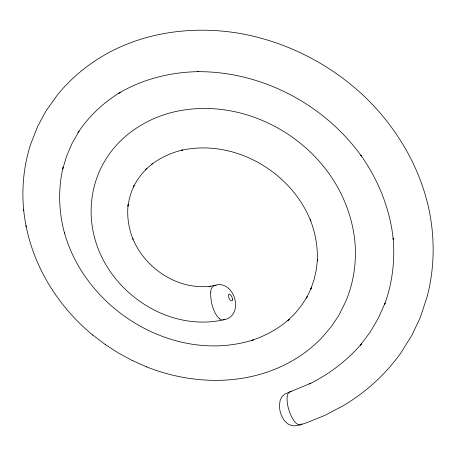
<?xml version="1.0" encoding="UTF-8"?>
<svg xmlns="http://www.w3.org/2000/svg" width="456" height="456" viewBox="0 0 456 456"><rect width="100%" height="100%" fill="white"/><g stroke="black" fill="none" stroke-linecap="round" stroke-linejoin="round"><path stroke-width="0.68" d="M210.809 292.199C210.073 284.327 219.82 283.165 225.224 286.077C238.545 293.077 240.506 318.715 222.049 320.009A18.65 7.279 75.1 0 1 219.638 318.852M146.798 168.56L141.457 174.363L137.022 180.468L133.351 186.983L134.121 185.506L131.288 192.215L129.242 199.186L128.011 206.186L128.147 204.55C126.808 216.298 128.603 228.291 133.038 239.235L132.559 238.146C144.843 268.259 177.384 290.09 210.25 286.282L209.076 286.414L214.776 285.456M145.555 169.632L152.863 163.322M224.574 319.166L223.144 319.981M151.654 164.365C160.797 157.434 171.427 152.686 182.554 149.995L181.283 150.337C234.019 138.499 291.031 171.416 310.747 221.029L310.279 219.769C315.375 232.856 317.912 246.913 317.325 260.963L317.467 259.339L316.384 269.473L314.15 279.442L310.832 288.979L311.579 287.445L306.398 298.144L307.144 296.617L301.718 305.178L295.266 313.187L287.953 320.431L289.19 319.303C278.359 328.759 265.58 335.776 251.957 340.324L253.285 339.925C174.882 364.549 85.614 310.103 64.324 232.269L64.627 233.546C58.693 212.051 57.952 189.154 63.082 167.42L62.7 169.056L66.644 156.02L72.048 143.44L78.991 131.294L78.004 132.656C88.846 116.263 103.444 102.6 120.196 92.368L118.868 93.172C142.842 79.025 170.578 72.139 198.314 71.649L197.288 71.66C261.396 71.193 324.062 104.162 361.403 156.032L360.838 155.211C378.434 180.109 390.159 209.218 393.272 239.634L393.152 238.078C395.113 260.587 392.325 283.427 384.533 304.659L385.063 303.04L378.423 318.037L370.112 332.179L360.343 345.192L361.448 343.87C347.096 360.599 329.278 374.125 309.533 383.878L310.872 383.239L284.8 394.047L282.002 396.726L280.183 400.174L279.357 405.88L279.933 410.542L281.289 415.114L284.151 420.438L287.947 423.972L291.475 425.499L294.114 425.898L300.059 424.912M300.647 424.764L306.483 422.809L324.86 415.393L343.482 405.589C365.746 392.268 385.348 374.627 400.448 353.497L411.831 335.394L420.227 317.627L427.033 297.044C434.146 270.271 434.921 242.102 430.031 214.867L429.786 213.408C421.139 168.834 397.29 128.085 364.714 96.729L364.264 96.307C330.418 64.37 287.508 42.277 241.726 33.767L241.076 33.63C199.221 26.283 154.977 30.455 116.371 48.769L115.032 49.413C92.682 60.414 72.624 75.964 57.034 95.441L45.902 111.116L37.666 126.375L30.831 143.794C23.94 164.85 21.563 187.216 23.598 209.264L23.82 210.786M221.667 320.215C164.491 331.683 104.846 288.705 93.337 232.372C88.025 207.617 92.311 180.844 105.798 159.338C122.801 131.778 153.233 114.302 184.948 109.879L186.122 109.708C248.212 101.192 312.394 136.891 340.421 192.466L340.974 193.543C349.325 210.472 354.403 228.969 355.338 247.847L355.327 249.421C355.902 267.455 352.619 285.541 345.454 302.117L338.711 315.58L331.364 326.587L321.526 338.067C308.968 351.114 293.675 361.306 277.031 368.374L275.635 368.927C234.623 385.77 187.519 383.08 146.741 366.932L146.484 366.818M105.273 344.542L118.668 353.178L132.434 360.588M132.32 360.542L146.741 366.932M23.598 209.264C28.312 258.347 54.788 303.844 92.631 334.938L92.91 335.143M92.631 334.938L105.433 344.656M219.638 318.887L217.763 317.051L215.842 314.264A18.143 7.171 75.8 0 1 212.547 306.58L212.011 304.659A16.553 6.521 75.8 0 1 211.333 301.593L210.78 297.181A18.952 7.296 76 0 1 210.775 292.148M26.026 225.52L26.231 226.934M301.883 423.767A17.322 6.566 72.4 0 1 292.786 418.836A17.664 6.692 72.3 0 1 288.682 409.311A17.322 6.566 72.4 0 1 291.173 391.67M213.927 285.616A18.975 7.159 76 0 1 216.15 285.69M232.48 299.484L232.475 299.689A3.226 1.385 66.2 0 1 232.332 300.379A3.192 1.368 66.2 0 1 232.104 300.726L231.899 300.852A3.671 1.573 66.2 0 1 229.357 298.811A3.671 1.573 66.2 0 1 228.467 294.736A3.215 1.379 66.2 0 1 228.638 294.428A3.676 1.579 66.2 0 1 230.947 295.363A3.676 1.579 66.2 0 1 232.475 299.478"/></g></svg>
